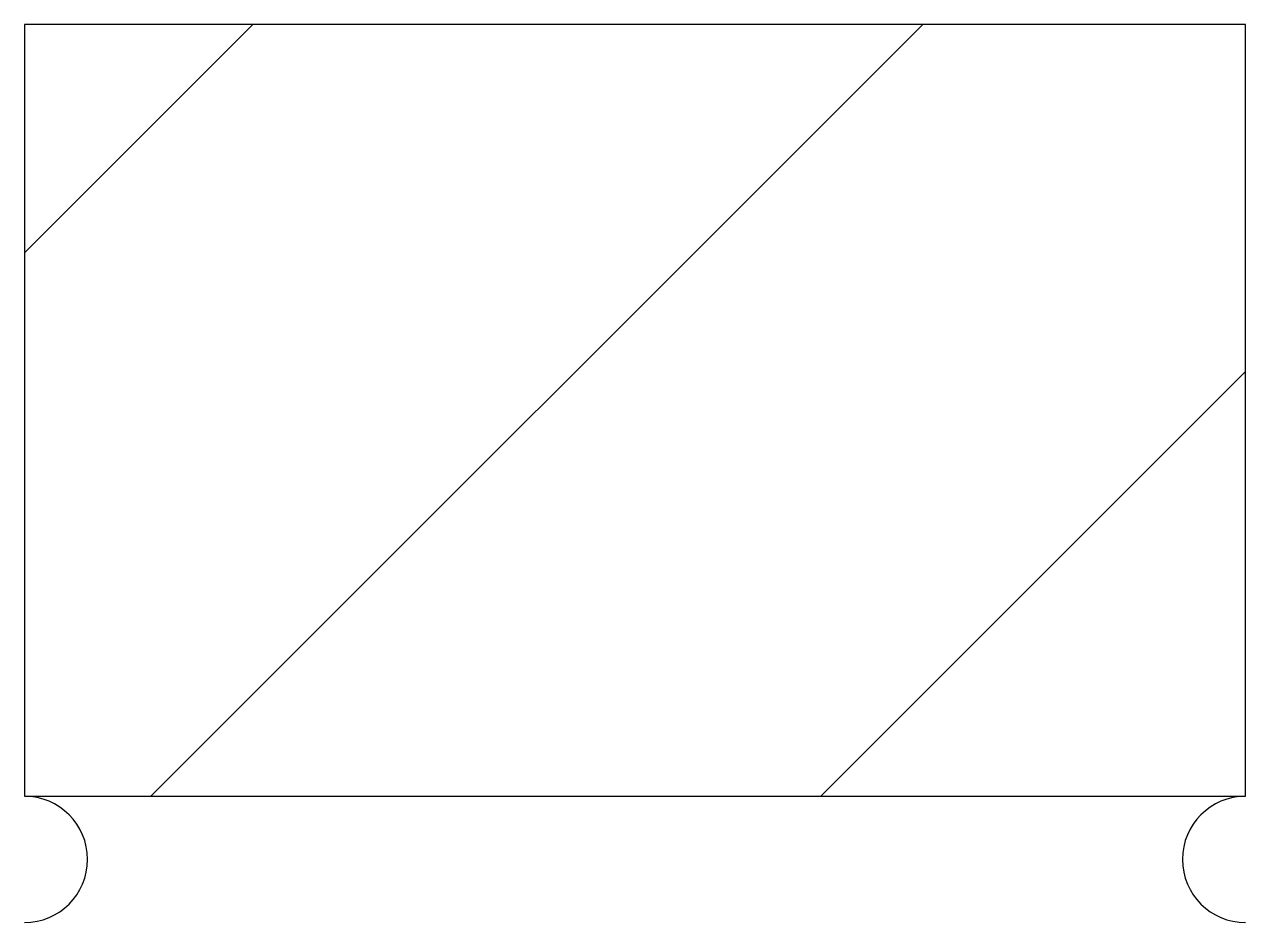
# Model space of a CAD drawing. Header units: inches. Extents: x 0 to 3.62, y 0 to 2.67.
import ezdxf

# ---------------------------------------------------------------- set-up
doc = ezdxf.new("R2010")
doc.units = ezdxf.units.IN
doc.header["$LTSCALE"] = 24
doc.header["$MEASUREMENT"] = 0
doc.layers.add('S-Htch', color=8, linetype='Continuous')

msp = doc.modelspace()

# ---------------------------------------------------------------- hatches: boundary and pattern name
at = {"layer": 'S-Htch'}
h = msp.add_hatch(dxfattribs=at)
h.set_pattern_fill('ANSI31', color=256, scale=11.25, style=0)
h.paths.add_polyline_path([(0, 0.375), (3.625, 0.375), (3.625, 2.6667), (0, 2.6667)])

# ---------------------------------------------------------------- linework, layer by layer
at = {"linetype": 'ByBlock'}
msp.add_lwpolyline([(0, 0.375), (3.625, 0.375), (3.625, 2.6667), (0, 2.6667)], close=True, dxfattribs=at)
for centre, start, end in [((0, 0.1875), 270, 90), ((3.625, 0.1875), 90, 270)]:
    msp.add_arc(centre, 0.1875, start, end)

doc.saveas('drawing.dxf')
